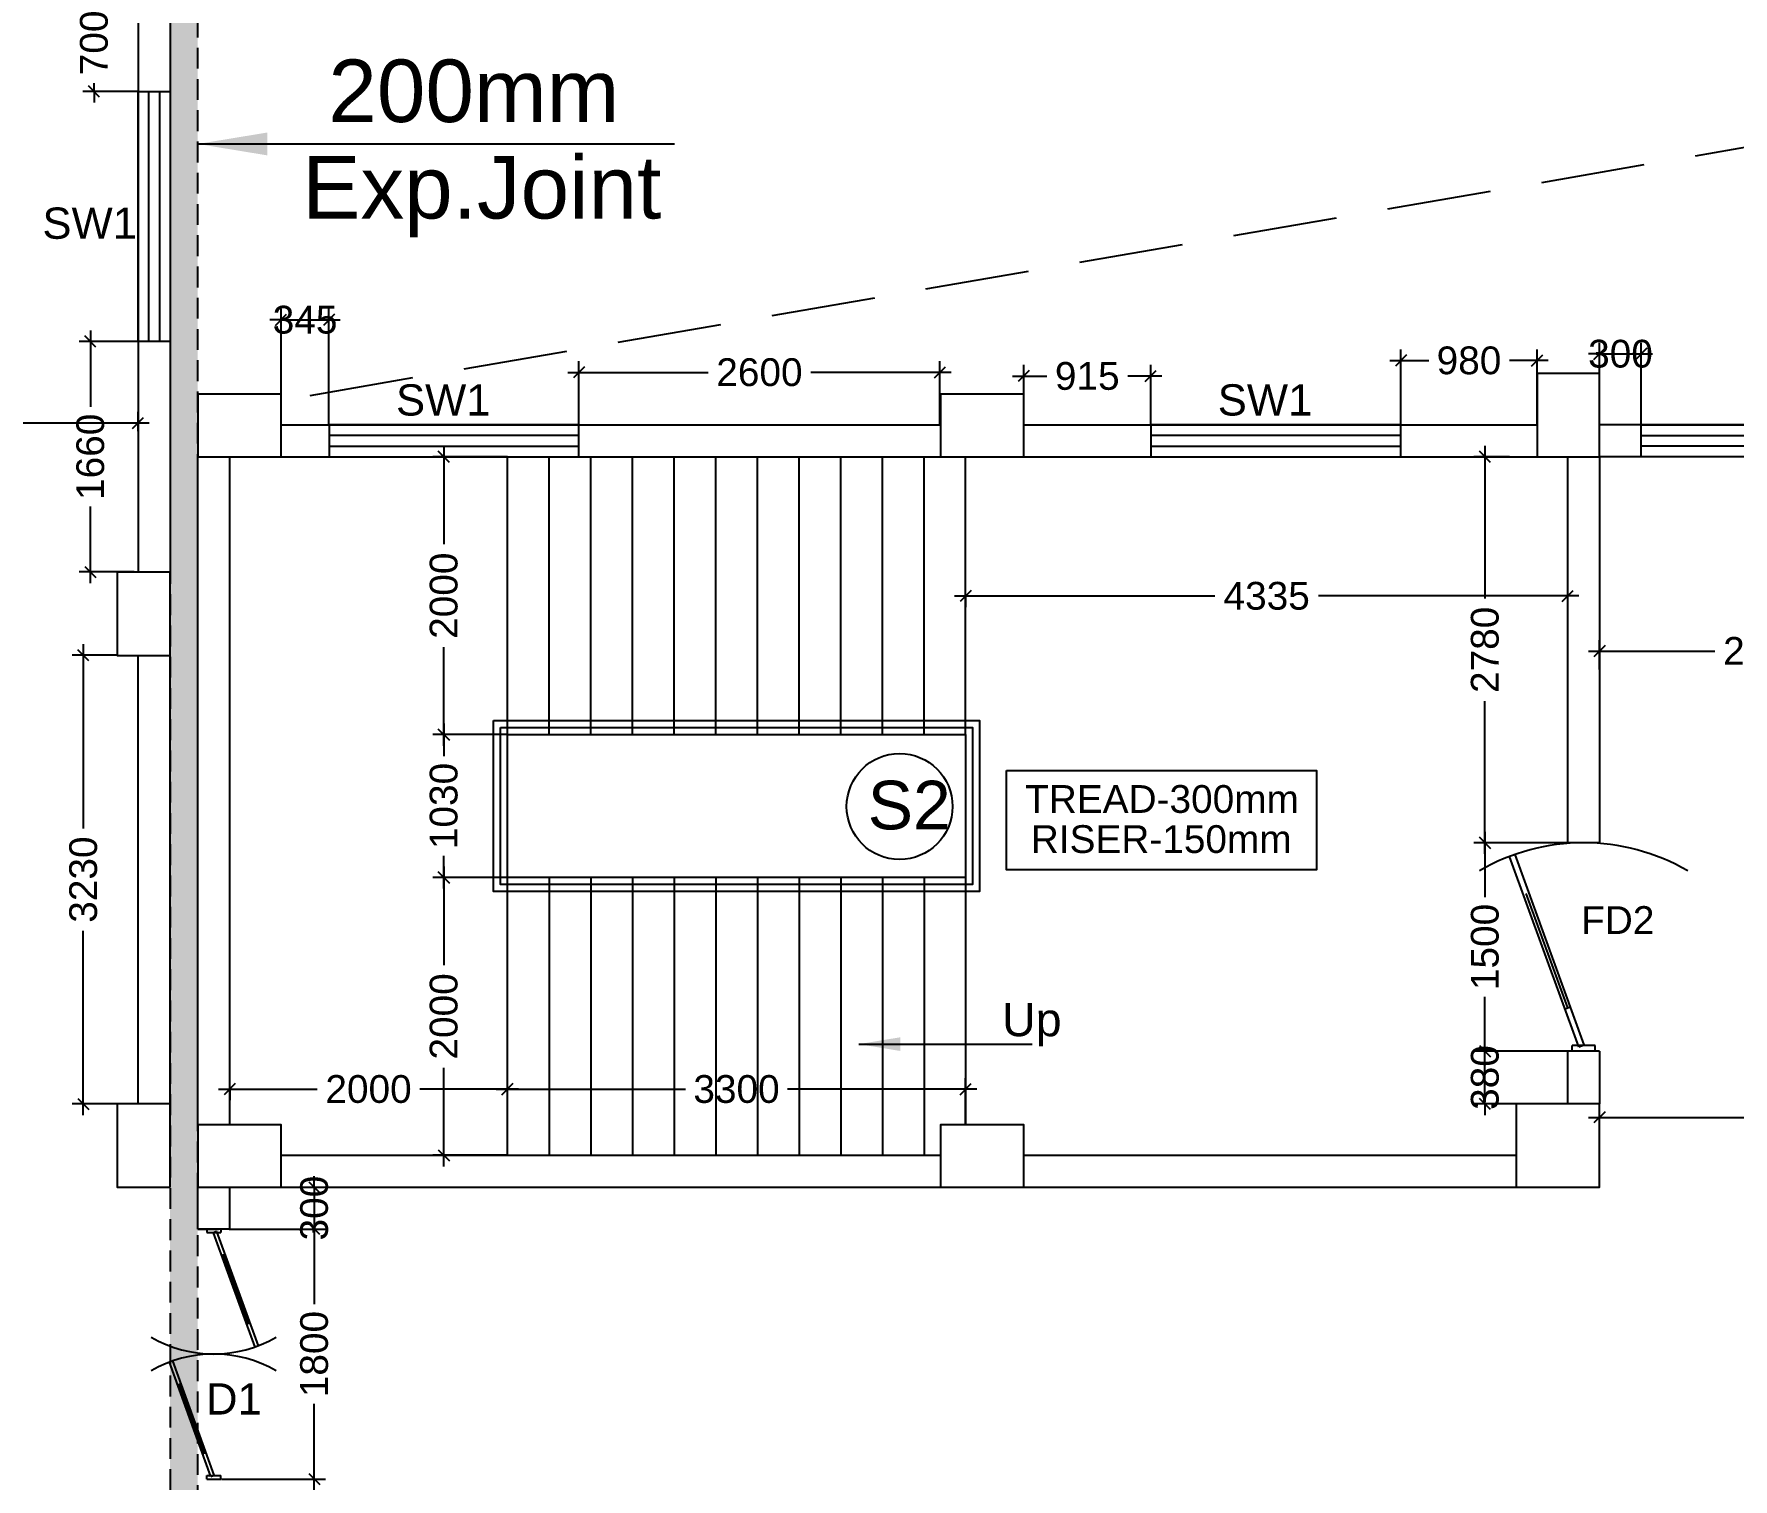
# Model space of a CAD drawing. Extents: x 6345096 to 6738923, y -6490958 to -6305885.
# Drawn here: x 6575810 to 6588046, y -6364631 to -6354227 of the extents above; entities that cross this region are included whole.
import ezdxf
from ezdxf.enums import TextEntityAlignment as Align

# ---------------------------------------------------------------- set-up
doc = ezdxf.new("R2010")
doc.units = 0
doc.header["$LTSCALE"] = 600
doc.header["$MEASUREMENT"] = 0
doc.header["$PDMODE"] = 35
for name, pattern in [('DASHED', [0.75, 0.5, -0.25]), ('HIDDEN', [0.375, 0.25, -0.125]), ('HIDDEN2', [0.1875, 0.125, -0.0625])]:
    doc.linetypes.add(name, pattern=pattern)
doc.layers.get('0').update_dxf_attribs({"linetype": 'CONTINUOUS'})
doc.layers.get('Defpoints').update_dxf_attribs({"linetype": 'CONTINUOUS'})
for name, color, linetype in [('8', 8, 'CONTINUOUS'), ('DOOR', 32, 'CONTINUOUS'), ('Duct', 8, 'CONTINUOUS'), ('Exp.Joint', 104, 'CONTINUOUS'), ('Fire Door', 10, 'CONTINUOUS'), ('HS', 251, 'CONTINUOUS'), ('joinery', 7, 'CONTINUOUS'), ('LA-column', 3, 'CONTINUOUS'), ('Railing', 21, 'CONTINUOUS'), ('Stairscase', 7, 'CONTINUOUS'), ('STEPS', 7, 'CONTINUOUS'), ('TEXT', 6, 'CONTINUOUS'), ('Walls', 7, 'CONTINUOUS'), ('WIN', 151, 'CONTINUOUS'), ('Working Dim', 5, 'CONTINUOUS')]:
    doc.layers.add(name, color=color, linetype=linetype)
doc.styles.add('ari', font='arial.ttf')
doc.styles.add('ARIAL', font='arial.ttf')
doc.styles.add('ROMANS', font='romans.shx')
doc.dimstyles.new('int. dim', dxfattribs={"dimtxt": 200, "dimasz": 80, "dimexe": 80, "dimexo": 0, "dimgap": 70, "dimtad": 0, "dimdec": 0, "dimzin": 12, "dimdsep": 46, "dimtxsty": 'ari', "dimblk": 'OBLIQUE', "dimcen": 2, "dimdle": 80, "dimclrd": 256, "dimclre": 256, "dimclrt": 6, "dimadec": 0, "dimazin": 0, "dimtfac": 1, "dimtdec": 0, "dimtix": 1, "dimtmove": 2, "dimatfit": 3, "dimfxl": 1, "dimtolj": 1, "dimtzin": 0, "dimlwd": -1, "dimlwe": -1, "dimarcsym": 0})
doc.dimstyles.new('LA-Footing-dim', dxfattribs={"dimtxt": 300, "dimasz": 5, "dimexe": 25, "dimexo": 25, "dimgap": 5, "dimtad": 1, "dimdec": 0, "dimzin": 0, "dimdsep": 46, "dimtxsty": 'ROMANS', "dimblk": 'DOT', "dimcen": 0.09, "dimdle": 50, "dimclrd": 5, "dimclre": 5, "dimclrt": 6, "dimadec": 0, "dimazin": 0, "dimtfac": 1, "dimtdec": 0, "dimtix": 1, "dimtofl": 0, "dimtmove": 0, "dimatfit": 3, "dimfxl": 1, "dimtolj": 1, "dimtzin": 0, "dimarcsym": 0})

# ---------------------------------------------------------------- blocks, each defined once
blk = doc.blocks.new('_Oblique')
at = {"color": 0, "linetype": 'ByBlock', "lineweight": -2}
blk.add_line((-0.5, -0.5), (0.5, 0.5), dxfattribs=at)
blk = doc.blocks.new('*D264')
at = {"layer": 'Defpoints', "color": 0, "transparency": 16777216}
for p in [(6576559, -6357028), (6572959, -6357087, -3), (6576559, -6357087, -4)]:
    blk.add_point(p, dxfattribs=at)
at = {"layer": 'Working Dim', "transparency": 16777216}
for p, q in [((6572879, -6357028), (6574391, -6357028)), ((6572959, -6357087), (6572959, -6356948)), ((6576639, -6357028), (6575128, -6357028)), ((6576559, -6357087), (6576559, -6356948))]:
    blk.add_line(p, q, dxfattribs=at)
at = {"layer": 'Working Dim', "transparency": 16777216, "xscale": 80, "yscale": 80, "zscale": 80, "rotation": 180}
blk.add_blockref('_Oblique', (6572959, -6357028), dxfattribs=at)
at = {"layer": 'Working Dim', "transparency": 16777216, "xscale": 80, "yscale": 80, "zscale": 80}
blk.add_blockref('_Oblique', (6576559, -6357028), dxfattribs=at)
at = {"layer": 'Working Dim', "color": 6, "transparency": 16777216, "insert": (6574759, -6357028), "char_height": 200, "attachment_point": 5, "style": 'ari'}
blk.add_mtext('\\A1;3600', dxfattribs=at)
blk = doc.blocks.new('A$C40225939')
at = {"layer": 'Fire Door'}
for p, q in [((-5, 46), (493, 1417)), ((-5, 46), (493, 1417)), ((-5, 46), (493, 1417)), ((34, 32), (533, 1402)), ((34, 32), (533, 1402)), ((34, 32), (533, 1402)), ((114, 313), (413, 1135)), ((114, 313), (413, 1135)), ((114, 313), (413, 1135)), ((134, 306), (94, 320)), ((134, 306), (94, 320)), ((134, 306), (94, 320)), ((-83, 42), (83, 42)), ((-83, 0), (-83, 42)), ((-83, 42), (83, 42)), ((-83, 0), (-83, 42)), ((-83, 42), (83, 42)), ((-83, 0), (-83, 42)), ((-83, 0), (83, 0)), ((-83, 0), (83, 0)), ((-83, 0), (83, 0)), ((34, 32), (-5, 46)), ((34, 32), (-5, 46)), ((34, 32), (-5, 46)), ((83, 0), (83, 42)), ((83, 0), (83, 42)), ((83, 0), (83, 42))]:
    blk.add_line(p, q, dxfattribs=at)
at = {"layer": 'Fire Door', "extrusion": (0, 0, -1)}
blk.add_ellipse((0, 0), major_axis=(0, -1500), ratio=1, start_param=2.618102, end_param=3.665299, dxfattribs=at)
blk.add_ellipse((0, 0), major_axis=(0, -1500), ratio=1, start_param=2.618102, end_param=3.665299, dxfattribs=at)
blk.add_ellipse((0, 0), major_axis=(0, -1500), ratio=1, start_param=2.618102, end_param=3.665299, dxfattribs=at)
blk = doc.blocks.new('*D274')
at = {"layer": 'Defpoints', "color": 0, "transparency": 16777216}
for p in [(6590085, -6362027), (6587084, -6362530, 4), (6590085, -6362530, 0)]:
    blk.add_point(p, dxfattribs=at)
at = {"layer": 'Working Dim', "transparency": 16777216}
for p, q in [((6587004, -6362027), (6588216, -6362027)), ((6587084, -6362530), (6587084, -6361947)), ((6590165, -6362027), (6588953, -6362027)), ((6590085, -6362530), (6590085, -6361947))]:
    blk.add_line(p, q, dxfattribs=at)
at = {"layer": 'Working Dim', "transparency": 16777216, "xscale": 80, "yscale": 80, "zscale": 80, "rotation": 180}
blk.add_blockref('_Oblique', (6587084, -6362027), dxfattribs=at)
at = {"layer": 'Working Dim', "transparency": 16777216, "xscale": 80, "yscale": 80, "zscale": 80}
blk.add_blockref('_Oblique', (6590085, -6362027), dxfattribs=at)
at = {"layer": 'Working Dim', "color": 6, "transparency": 16777216, "insert": (6588585, -6362027), "char_height": 200, "attachment_point": 5, "style": 'ari'}
blk.add_mtext('\\A1;3000', dxfattribs=at)
blk = doc.blocks.new('*D277')
at = {"layer": 'Defpoints', "color": 0, "transparency": 16777216}
for p in [(6589485, -6358670), (6587084, -6358803), (6589485, -6358803, 1)]:
    blk.add_point(p, dxfattribs=at)
at = {"layer": 'Working Dim', "transparency": 16777216}
for p, q in [((6587084, -6358803), (6587084, -6358590)), ((6589485, -6358803), (6589485, -6358590)), ((6587004, -6358670), (6587915, -6358670)), ((6589565, -6358670), (6588655, -6358670))]:
    blk.add_line(p, q, dxfattribs=at)
at = {"layer": 'Working Dim', "transparency": 16777216, "xscale": 80, "yscale": 80, "zscale": 80, "rotation": 180}
blk.add_blockref('_Oblique', (6587084, -6358670), dxfattribs=at)
at = {"layer": 'Working Dim', "transparency": 16777216, "xscale": 80, "yscale": 80, "zscale": 80}
blk.add_blockref('_Oblique', (6589485, -6358670), dxfattribs=at)
at = {"layer": 'Working Dim', "color": 6, "transparency": 16777216, "insert": (6588285, -6358670), "char_height": 200, "attachment_point": 5, "style": 'ari'}
blk.add_mtext('\\A1;2400', dxfattribs=at)
blk = doc.blocks.new('*D604')
at = {"layer": 'Defpoints', "color": 0, "transparency": 16777216}
for p in [(6577934, -6356285), (6577589, -6357041, 11), (6577934, -6357041, 11)]:
    blk.add_point(p, dxfattribs=at)
at = {"layer": 'Working Dim', "transparency": 16777216}
for p, q in [((6577589, -6356285), (6577509, -6356285)), ((6577589, -6357041), (6577589, -6356205)), ((6577589, -6356285), (6577934, -6356285)), ((6577934, -6357041), (6577934, -6356205)), ((6577934, -6356285), (6578014, -6356285))]:
    blk.add_line(p, q, dxfattribs=at)
at = {"layer": 'Working Dim', "transparency": 16777216, "xscale": 80, "yscale": 80, "zscale": 80}
blk.add_blockref('_Oblique', (6577589, -6356285), dxfattribs=at)
at = {"layer": 'Working Dim', "transparency": 16777216, "xscale": 80, "yscale": 80, "zscale": 80, "rotation": 180}
blk.add_blockref('_Oblique', (6577934, -6356285), dxfattribs=at)
at = {"layer": 'Working Dim', "color": 6, "transparency": 16777216, "insert": (6577762, -6356285), "char_height": 200, "attachment_point": 5, "style": 'ari'}
blk.add_mtext('\\A1;345', dxfattribs=at)
blk = doc.blocks.new('*D605')
at = {"layer": 'Defpoints', "color": 0, "transparency": 16777216}
for p in [(6583852, -6356690), (6582937, -6357046, 1), (6583852, -6357046, 3)]:
    blk.add_point(p, dxfattribs=at)
at = {"layer": 'Working Dim', "transparency": 16777216}
for p, q in [((6582937, -6357046), (6582937, -6356610)), ((6583852, -6357046), (6583852, -6356610)), ((6582857, -6356690), (6583103, -6356690)), ((6583932, -6356690), (6583686, -6356690))]:
    blk.add_line(p, q, dxfattribs=at)
at = {"layer": 'Working Dim', "transparency": 16777216, "xscale": 80, "yscale": 80, "zscale": 80, "rotation": 180}
blk.add_blockref('_Oblique', (6582937, -6356690), dxfattribs=at)
at = {"layer": 'Working Dim', "transparency": 16777216, "xscale": 80, "yscale": 80, "zscale": 80}
blk.add_blockref('_Oblique', (6583852, -6356690), dxfattribs=at)
at = {"layer": 'Working Dim', "color": 6, "transparency": 16777216, "insert": (6583395, -6356690), "char_height": 200, "attachment_point": 5, "style": 'ari'}
blk.add_mtext('\\A1;915', dxfattribs=at)
blk = doc.blocks.new('*D606')
at = {"layer": 'Defpoints', "color": 0, "transparency": 16777216}
for p in [(6587385, -6356530), (6587084, -6357041, 5), (6587385, -6357041, 5)]:
    blk.add_point(p, dxfattribs=at)
at = {"layer": 'Working Dim', "transparency": 16777216}
for p, q in [((6587084, -6356530), (6587004, -6356530)), ((6587084, -6357041), (6587084, -6356450)), ((6587084, -6356530), (6587385, -6356530)), ((6587385, -6357041), (6587385, -6356450)), ((6587385, -6356530), (6587465, -6356530))]:
    blk.add_line(p, q, dxfattribs=at)
at = {"layer": 'Working Dim', "transparency": 16777216, "xscale": 80, "yscale": 80, "zscale": 80}
blk.add_blockref('_Oblique', (6587084, -6356530), dxfattribs=at)
at = {"layer": 'Working Dim', "transparency": 16777216, "xscale": 80, "yscale": 80, "zscale": 80, "rotation": 180}
blk.add_blockref('_Oblique', (6587385, -6356530), dxfattribs=at)
at = {"layer": 'Working Dim', "color": 6, "transparency": 16777216, "insert": (6587235, -6356530), "char_height": 200, "attachment_point": 5, "style": 'ari'}
blk.add_mtext('\\A1;300', dxfattribs=at)
blk = doc.blocks.new('*D616')
at = {"layer": 'Defpoints', "color": 0, "transparency": 16777216}
for p in [(6586259, -6361550), (6586854, -6361550, 5), (6586854, -6361930, 5)]:
    blk.add_point(p, dxfattribs=at)
at = {"layer": 'Working Dim', "transparency": 16777216}
for p, q in [((6586854, -6361550), (6586179, -6361550)), ((6586259, -6361550), (6586259, -6361470)), ((6586259, -6361930), (6586259, -6361550)), ((6586854, -6361930), (6586179, -6361930)), ((6586259, -6361930), (6586259, -6362010))]:
    blk.add_line(p, q, dxfattribs=at)
at = {"layer": 'Working Dim', "transparency": 16777216, "xscale": 80, "yscale": 80, "zscale": 80}
for p, rotation in [((6586259, -6361550), 270), ((6586259, -6361930), 90)]:
    blk.add_blockref('_Oblique', p, dxfattribs=dict(at, rotation=rotation))
at = {"layer": 'Working Dim', "color": 6, "transparency": 16777216, "insert": (6586259, -6361740), "char_height": 200, "attachment_point": 5, "rotation": 90, "style": 'ari'}
blk.add_mtext('\\A1;380', dxfattribs=at)
blk = doc.blocks.new('*D617')
at = {"layer": 'Defpoints', "color": 0, "transparency": 16777216}
for p in [(6586259, -6360050), (6586854, -6360050, 5), (6586854, -6361550, 5)]:
    blk.add_point(p, dxfattribs=at)
at = {"layer": 'Working Dim', "transparency": 16777216}
for p, q in [((6586259, -6359970), (6586259, -6360442)), ((6586854, -6360050), (6586179, -6360050)), ((6586259, -6361630), (6586259, -6361159)), ((6586854, -6361550), (6586179, -6361550))]:
    blk.add_line(p, q, dxfattribs=at)
at = {"layer": 'Working Dim', "transparency": 16777216, "xscale": 80, "yscale": 80, "zscale": 80}
for p, rotation in [((6586259, -6360050), 90), ((6586259, -6361550), 270)]:
    blk.add_blockref('_Oblique', p, dxfattribs=dict(at, rotation=rotation))
at = {"layer": 'Working Dim', "color": 6, "transparency": 16777216, "insert": (6586259, -6360800), "char_height": 200, "attachment_point": 5, "rotation": 90, "style": 'ari'}
blk.add_mtext('\\A1;1500', dxfattribs=at)
blk = doc.blocks.new('*D618')
at = {"layer": 'Defpoints', "color": 0, "transparency": 16777216}
for p in [(6586259, -6357271), (6586436, -6357271, 3), (6586854, -6360050, 5)]:
    blk.add_point(p, dxfattribs=at)
at = {"layer": 'Working Dim', "transparency": 16777216}
for p, q in [((6586436, -6357271), (6586179, -6357271)), ((6586259, -6357191), (6586259, -6358291)), ((6586259, -6360130), (6586259, -6359031)), ((6586854, -6360050), (6586179, -6360050))]:
    blk.add_line(p, q, dxfattribs=at)
at = {"layer": 'Working Dim', "transparency": 16777216, "xscale": 80, "yscale": 80, "zscale": 80}
for p, rotation in [((6586259, -6357271), 90), ((6586259, -6360050), 270)]:
    blk.add_blockref('_Oblique', p, dxfattribs=dict(at, rotation=rotation))
at = {"layer": 'Working Dim', "color": 6, "transparency": 16777216, "insert": (6586259, -6358661), "char_height": 200, "attachment_point": 5, "rotation": 90, "style": 'ari'}
blk.add_mtext('\\A1;2780', dxfattribs=at)
blk = doc.blocks.new('*D638')
at = {"layer": 'Defpoints', "color": 0, "transparency": 16777216}
for p in [(6577219, -6362530, 5), (6577219, -6362831, 3), (6577828, -6362831)]:
    blk.add_point(p, dxfattribs=at)
at = {"layer": 'Working Dim', "transparency": 16777216}
for p, q in [((6577219, -6362530), (6577908, -6362530)), ((6577828, -6362530), (6577828, -6362450)), ((6577828, -6362530), (6577828, -6362831)), ((6577219, -6362831), (6577908, -6362831)), ((6577828, -6362831), (6577828, -6362911))]:
    blk.add_line(p, q, dxfattribs=at)
at = {"layer": 'Working Dim', "transparency": 16777216, "xscale": 80, "yscale": 80, "zscale": 80}
for p, rotation in [((6577828, -6362530), 270), ((6577828, -6362831), 90)]:
    blk.add_blockref('_Oblique', p, dxfattribs=dict(at, rotation=rotation))
at = {"layer": 'Working Dim', "color": 6, "transparency": 16777216, "insert": (6577828, -6362680), "char_height": 200, "attachment_point": 5, "rotation": 90, "style": 'ari'}
blk.add_mtext('\\A1;300', dxfattribs=at)
blk = doc.blocks.new('*D1083')
at = {"layer": 'Defpoints', "color": 0, "transparency": 16777216}
for p in [(6577219, -6362831, 3), (6577160, -6364631, 5), (6577828, -6364631)]:
    blk.add_point(p, dxfattribs=at)
at = {"layer": 'Working Dim', "transparency": 16777216}
for p, q in [((6577828, -6362751), (6577828, -6363372)), ((6577219, -6362831), (6577908, -6362831)), ((6577828, -6364711), (6577828, -6364089)), ((6577160, -6364631), (6577908, -6364631))]:
    blk.add_line(p, q, dxfattribs=at)
at = {"layer": 'Working Dim', "transparency": 16777216, "xscale": 80, "yscale": 80, "zscale": 80}
for p, rotation in [((6577828, -6362831), 90), ((6577828, -6364631), 270)]:
    blk.add_blockref('_Oblique', p, dxfattribs=dict(at, rotation=rotation))
at = {"layer": 'Working Dim', "color": 6, "transparency": 16777216, "insert": (6577828, -6363731), "char_height": 200, "attachment_point": 5, "rotation": 90, "style": 'ari'}
blk.add_mtext('\\A1;1800', dxfattribs=at)
blk = doc.blocks.new('*D1087')
at = {"layer": 'Defpoints', "color": 0, "transparency": 16777216}
for p in [(6576559, -6353941, 11182), (6576242, -6354641), (6576560, -6354641, 8)]:
    blk.add_point(p, dxfattribs=at)
at = {"layer": 'Working Dim', "transparency": 16777216}
for p, q in [((6576242, -6353941), (6576242, -6353861)), ((6576559, -6353941), (6576162, -6353941)), ((6576242, -6353941), (6576242, -6354001)), ((6576242, -6354641), (6576242, -6354580)), ((6576560, -6354641), (6576162, -6354641)), ((6576242, -6354641), (6576242, -6354721))]:
    blk.add_line(p, q, dxfattribs=at)
at = {"layer": 'Working Dim', "transparency": 16777216, "xscale": 80, "yscale": 80, "zscale": 80}
for p, rotation in [((6576242, -6353941), 270), ((6576242, -6354641), 90)]:
    blk.add_blockref('_Oblique', p, dxfattribs=dict(at, rotation=rotation))
at = {"layer": 'Working Dim', "color": 6, "transparency": 16777216, "insert": (6576242, -6354291), "char_height": 200, "attachment_point": 5, "rotation": 90, "style": 'ari'}
blk.add_mtext('\\A1;700', dxfattribs=at)
blk = doc.blocks.new('*D1259')
at = {"layer": 'Defpoints', "color": 0, "transparency": 16777216}
for p in [(6586635, -6356578), (6585654, -6357041, 3), (6586635, -6357041)]:
    blk.add_point(p, dxfattribs=at)
at = {"layer": 'Working Dim', "transparency": 16777216}
for p, q in [((6585654, -6357041), (6585654, -6356498)), ((6586635, -6357041), (6586635, -6356498)), ((6585574, -6356578), (6585854, -6356578)), ((6586715, -6356578), (6586435, -6356578))]:
    blk.add_line(p, q, dxfattribs=at)
at = {"layer": 'Working Dim', "transparency": 16777216, "xscale": 80, "yscale": 80, "zscale": 80, "rotation": 180}
blk.add_blockref('_Oblique', (6585654, -6356578), dxfattribs=at)
at = {"layer": 'Working Dim', "transparency": 16777216, "xscale": 80, "yscale": 80, "zscale": 80}
blk.add_blockref('_Oblique', (6586635, -6356578), dxfattribs=at)
at = {"layer": 'Working Dim', "color": 6, "transparency": 16777216, "insert": (6586144, -6356578), "char_height": 200, "attachment_point": 5, "style": 'ari'}
blk.add_mtext('\\A1;980', dxfattribs=at)
blk = doc.blocks.new('*D1260')
at = {"layer": 'Defpoints', "color": 0, "transparency": 16777216}
for p in [(6582334, -6356663), (6579734, -6357041, 11), (6582334, -6357046, 4)]:
    blk.add_point(p, dxfattribs=at)
at = {"layer": 'Working Dim', "transparency": 16777216}
for p, q in [((6579654, -6356663), (6580664, -6356663)), ((6579734, -6357041), (6579734, -6356583)), ((6582414, -6356663), (6581404, -6356663)), ((6582334, -6357046), (6582334, -6356583))]:
    blk.add_line(p, q, dxfattribs=at)
at = {"layer": 'Working Dim', "transparency": 16777216, "xscale": 80, "yscale": 80, "zscale": 80, "rotation": 180}
blk.add_blockref('_Oblique', (6579734, -6356663), dxfattribs=at)
at = {"layer": 'Working Dim', "transparency": 16777216, "xscale": 80, "yscale": 80, "zscale": 80}
blk.add_blockref('_Oblique', (6582334, -6356663), dxfattribs=at)
at = {"layer": 'Working Dim', "color": 6, "transparency": 16777216, "insert": (6581034, -6356663), "char_height": 200, "attachment_point": 5, "style": 'ari'}
blk.add_mtext('\\A1;2600', dxfattribs=at)
blk = doc.blocks.new('*D1261')
at = {"layer": 'Defpoints', "color": 0, "transparency": 16777216}
for p in [(6576165, -6358700), (6576410, -6358700, 0), (6576410, -6361930)]:
    blk.add_point(p, dxfattribs=at)
at = {"layer": 'Working Dim', "transparency": 16777216}
for p, q in [((6576165, -6358620), (6576165, -6359947)), ((6576410, -6358700), (6576085, -6358700)), ((6576165, -6362010), (6576165, -6360684)), ((6576410, -6361930), (6576085, -6361930))]:
    blk.add_line(p, q, dxfattribs=at)
at = {"layer": 'Working Dim', "transparency": 16777216, "xscale": 80, "yscale": 80, "zscale": 80}
for p, rotation in [((6576165, -6358700), 90), ((6576165, -6361930), 270)]:
    blk.add_blockref('_Oblique', p, dxfattribs=dict(at, rotation=rotation))
at = {"layer": 'Working Dim', "color": 6, "transparency": 16777216, "insert": (6576165, -6360315), "char_height": 200, "attachment_point": 5, "rotation": 90, "style": 'ari'}
blk.add_mtext('\\A1;3230', dxfattribs=at)
blk = doc.blocks.new('*D1262')
at = {"layer": 'Defpoints', "color": 0, "transparency": 16777216}
for p in [(6576560, -6356441), (6576216, -6358100), (6576532, -6358100, 0)]:
    blk.add_point(p, dxfattribs=at)
at = {"layer": 'Working Dim', "transparency": 16777216}
for p, q in [((6576216, -6356361), (6576216, -6356912)), ((6576560, -6356441), (6576136, -6356441)), ((6576216, -6358180), (6576216, -6357629)), ((6576532, -6358100), (6576136, -6358100))]:
    blk.add_line(p, q, dxfattribs=at)
at = {"layer": 'Working Dim', "transparency": 16777216, "xscale": 80, "yscale": 80, "zscale": 80}
for p, rotation in [((6576216, -6356441), 90), ((6576216, -6358100), 270)]:
    blk.add_blockref('_Oblique', p, dxfattribs=dict(at, rotation=rotation))
at = {"layer": 'Working Dim', "color": 6, "transparency": 16777216, "insert": (6576216, -6357271), "char_height": 200, "attachment_point": 5, "rotation": 90, "style": 'ari'}
blk.add_mtext('\\A1;1660', dxfattribs=at)
blk = doc.blocks.new('_Dot')
at = {"layer": 'WIN', "color": 0, "linetype": 'ByBlock', "lineweight": -2}
blk.add_line((-0.5, 0), (-1, 0), dxfattribs=at)
at = {"layer": 'WIN', "color": 0, "linetype": 'ByBlock', "const_width": 0.5}
blk.add_lwpolyline([(-0.25, 0, 1), (0.25, 0, 1)], format="xyb", close=True, dxfattribs=at)
blk = doc.blocks.new('Z$W@#5624')
at = {"layer": 'DOOR'}
for p, q in [((19, 470), (840, 769)), ((28, 446), (849, 745)), ((188, 518), (680, 697)), ((676, 709), (685, 685)), ((0, 400), (0, 499)), ((0, 499), (25, 499)), ((25, 400), (25, 499)), ((183, 529), (192, 506)), ((1798, 499), (1773, 499)), ((1773, 400), (1773, 499)), ((1798, 400), (1798, 499)), ((0, 400), (25, 400)), ((19, 470), (28, 446)), ((1770, 453), (949, 154)), ((1779, 429), (957, 130)), ((1610, 381), (1117, 202)), ((1614, 369), (1606, 393)), ((1779, 429), (1770, 453)), ((1798, 400), (1773, 400)), ((1113, 214), (1122, 190))]:
    blk.add_line(p, q, dxfattribs=at)
at = {"layer": 'DOOR', "color": 145}
for centre, start_param, end_param in [((0, 449), 2.617994, 3.665191), ((1798, 449), -0.523599, 0.523599)]:
    blk.add_ellipse(centre, major_axis=(-899, 0), ratio=1, start_param=start_param, end_param=end_param, dxfattribs=at)
blk = doc.blocks.new('*D1726')
at = {"layer": 'Defpoints', "color": 0, "transparency": 16777216}
for p in [(6579219, -6357271, -3), (6578761, -6359271), (6579219, -6359271, -3)]:
    blk.add_point(p, dxfattribs=at)
at = {"layer": 'Working Dim', "transparency": 16777216}
for p, q in [((6579219, -6357271), (6578681, -6357271)), ((6578761, -6357191), (6578761, -6357901)), ((6578761, -6359351), (6578761, -6358641)), ((6579219, -6359271), (6578681, -6359271))]:
    blk.add_line(p, q, dxfattribs=at)
at = {"layer": 'Working Dim', "transparency": 16777216, "xscale": 80, "yscale": 80, "zscale": 80}
for p, rotation in [((6578761, -6357271), 90), ((6578761, -6359271), 270)]:
    blk.add_blockref('_Oblique', p, dxfattribs=dict(at, rotation=rotation))
at = {"layer": 'Working Dim', "color": 6, "transparency": 16777216, "insert": (6578761, -6358271), "char_height": 200, "attachment_point": 5, "rotation": 90, "style": 'ari'}
blk.add_mtext('\\A1;2000', dxfattribs=at)
blk = doc.blocks.new('*D1727')
at = {"layer": 'Defpoints', "color": 0, "transparency": 16777216}
for p in [(6579219, -6360300, -6), (6578761, -6362300), (6579219, -6362300, -6)]:
    blk.add_point(p, dxfattribs=at)
at = {"layer": 'Working Dim', "transparency": 16777216}
for p, q in [((6578761, -6360220), (6578761, -6360930)), ((6579219, -6360300), (6578681, -6360300)), ((6578761, -6362380), (6578761, -6361670)), ((6579219, -6362300), (6578681, -6362300))]:
    blk.add_line(p, q, dxfattribs=at)
at = {"layer": 'Working Dim', "transparency": 16777216, "xscale": 80, "yscale": 80, "zscale": 80}
for p, rotation in [((6578761, -6360300), 90), ((6578761, -6362300), 270)]:
    blk.add_blockref('_Oblique', p, dxfattribs=dict(at, rotation=rotation))
at = {"layer": 'Working Dim', "color": 6, "transparency": 16777216, "insert": (6578761, -6361300), "char_height": 200, "attachment_point": 5, "rotation": 90, "style": 'ari'}
blk.add_mtext('\\A1;2000', dxfattribs=at)
blk = doc.blocks.new('*D1728')
at = {"layer": 'Defpoints', "color": 0, "transparency": 16777216}
for p in [(6578761, -6359271), (6579219, -6359271, -3), (6579219, -6360300)]:
    blk.add_point(p, dxfattribs=at)
at = {"layer": 'Working Dim', "transparency": 16777216}
for p, q in [((6578761, -6359191), (6578761, -6359426)), ((6579219, -6359271), (6578681, -6359271)), ((6578761, -6360380), (6578761, -6360144)), ((6579219, -6360300), (6578681, -6360300))]:
    blk.add_line(p, q, dxfattribs=at)
at = {"layer": 'Working Dim', "transparency": 16777216, "xscale": 80, "yscale": 80, "zscale": 80}
for p, rotation in [((6578761, -6359271), 90), ((6578761, -6360300), 270)]:
    blk.add_blockref('_Oblique', p, dxfattribs=dict(at, rotation=rotation))
at = {"layer": 'Working Dim', "color": 6, "transparency": 16777216, "insert": (6578761, -6359785), "char_height": 200, "attachment_point": 5, "rotation": 90, "style": 'ari'}
blk.add_mtext('\\A1;1030', dxfattribs=at)
blk = doc.blocks.new('*D1729')
at = {"layer": 'Defpoints', "color": 0, "transparency": 16777216}
for p in [(6582519, -6358271, -3), (6586854, -6358271), (6586854, -6358273)]:
    blk.add_point(p, dxfattribs=at)
at = {"layer": 'Working Dim', "transparency": 16777216}
for p, q in [((6582439, -6358273), (6584313, -6358273)), ((6582519, -6358271), (6582519, -6358353)), ((6586934, -6358273), (6585060, -6358273)), ((6586854, -6358271), (6586854, -6358353))]:
    blk.add_line(p, q, dxfattribs=at)
at = {"layer": 'Working Dim', "transparency": 16777216, "xscale": 80, "yscale": 80, "zscale": 80, "rotation": 180}
blk.add_blockref('_Oblique', (6582519, -6358273), dxfattribs=at)
at = {"layer": 'Working Dim', "transparency": 16777216, "xscale": 80, "yscale": 80, "zscale": 80}
blk.add_blockref('_Oblique', (6586854, -6358273), dxfattribs=at)
at = {"layer": 'Working Dim', "color": 6, "transparency": 16777216, "insert": (6584687, -6358273), "char_height": 200, "attachment_point": 5, "style": 'ari'}
blk.add_mtext('\\A1;4335', dxfattribs=at)
blk = doc.blocks.new('*D1754')
at = {"layer": 'Defpoints', "color": 0, "transparency": 16777216}
for p in [(6579219, -6361824, -1), (6579219, -6361824), (6582519, -6362080, -1)]:
    blk.add_point(p, dxfattribs=at)
at = {"layer": 'Working Dim', "transparency": 16777216}
for p, q in [((6579219, -6361824), (6579219, -6361744)), ((6582519, -6362080), (6582519, -6361744)), ((6579139, -6361824), (6580501, -6361824)), ((6582599, -6361824), (6581237, -6361824))]:
    blk.add_line(p, q, dxfattribs=at)
at = {"layer": 'Working Dim', "transparency": 16777216, "xscale": 80, "yscale": 80, "zscale": 80, "rotation": 180}
blk.add_blockref('_Oblique', (6579219, -6361824), dxfattribs=at)
at = {"layer": 'Working Dim', "transparency": 16777216, "xscale": 80, "yscale": 80, "zscale": 80}
blk.add_blockref('_Oblique', (6582519, -6361824), dxfattribs=at)
at = {"layer": 'Working Dim', "color": 6, "transparency": 16777216, "insert": (6580869, -6361824), "char_height": 200, "attachment_point": 5, "style": 'ari'}
blk.add_mtext('\\A1;3300', dxfattribs=at)
blk = doc.blocks.new('*D1755')
at = {"layer": 'Defpoints', "color": 0, "transparency": 16777216}
for p in [(6577219, -6361824, 3), (6577219, -6361824), (6579219, -6361824, -1)]:
    blk.add_point(p, dxfattribs=at)
at = {"layer": 'Working Dim', "transparency": 16777216}
for p, q in [((6579219, -6361824), (6579219, -6361744)), ((6577139, -6361824), (6577849, -6361824)), ((6577219, -6361824), (6577219, -6361904)), ((6579299, -6361824), (6578589, -6361824))]:
    blk.add_line(p, q, dxfattribs=at)
at = {"layer": 'Working Dim', "transparency": 16777216, "xscale": 80, "yscale": 80, "zscale": 80, "rotation": 180}
blk.add_blockref('_Oblique', (6577219, -6361824), dxfattribs=at)
at = {"layer": 'Working Dim', "transparency": 16777216, "xscale": 80, "yscale": 80, "zscale": 80}
blk.add_blockref('_Oblique', (6579219, -6361824), dxfattribs=at)
at = {"layer": 'Working Dim', "color": 6, "transparency": 16777216, "insert": (6578219, -6361824), "char_height": 200, "attachment_point": 5, "style": 'ari'}
blk.add_mtext('\\A1;2000', dxfattribs=at)
blk = doc.blocks.new('A$C2CD672AE')
at = {"layer": 'STEPS', "color": 8, "linetype": 'HIDDEN'}
blk.add_lwpolyline([(52494.1, 96894.9), (54725.7, 96894.9), (54725.7, 96179.3), (52494.1, 96179.3)], close=True, dxfattribs=at)
at = {"layer": 'Walls', "color": 8, "linetype": 'HIDDEN'}
for p, q in [((46240.1, 104513.4), (46240.1, 98323.5)), ((46470.1, 104513.4), (46470.1, 98323.5)), ((47270, 99383), (52017.7, 99383)), ((52617.7, 99383), (56315.2, 99383)), ((59165.6, 99383), (56765.1, 99383)), ((46670.1, 94343.5), (46670.1, 99153.2)), ((46900.1, 94343.5), (46900.1, 99153.2)), ((47270.2, 99153.2), (52017.7, 99153.2)), ((52617.7, 99153.2), (56315.2, 99153.2)), ((56535.1, 99153.2), (56535.1, 96373.4)), ((56765.1, 99153.2), (56765.1, 96373.4)), ((59165.6, 99153.2), (56765.1, 99153.2)), ((46240.1, 94493.4), (46240.1, 97723.5)), ((46470.1, 94493.4), (46470.1, 97723.5)), ((56765.1, 96373.4), (56535.1, 96373.4)), ((56765.1, 94873.4), (56535.1, 94873.4)), ((56535.1, 94873.4), (56535.1, 94493.5)), ((56765.1, 94873.4), (56765.1, 94493.5)), ((47270, 94123.8), (52017.7, 94123.8)), ((52617.7, 94123.8), (56165.1, 94123.8)), ((46670.1, 93593.3), (46670.1, 93893.4)), ((46900.1, 93593.3), (46900.1, 93893.4)), ((47270, 93893.4), (52017.7, 93893.4)), ((52617.7, 93893.4), (56165.1, 93893.4)), ((46670.1, 93593.3), (46900.1, 93593.3))]:
    blk.add_line(p, q, dxfattribs=at)

msp = doc.modelspace()

# ---------------------------------------------------------------- hatches: boundary and pattern name
at = {"layer": 'Exp.Joint', "linetype": 'HIDDEN'}
msp.add_hatch(color=256, dxfattribs=at).paths.add_polyline_path([(6576989.529, -6334860.673), (6576789.529, -6334860.673), (6576789.529, -6455500.935), (6576989.529, -6455500.935)])

# ---------------------------------------------------------------- linework, layer by layer
msp.add_circle((6582043.525, -6359788.791), 381.426)
at = {"layer": 'Duct', "color": 8, "linetype": 'HIDDEN2', "ltscale": 10}
for p, q in [((6606249.529, -6351910.251, 5.322), (6577589.532, -6356867.128, -1.277)), ((6576989.532, -6356970.901, -1.415), (6576989.439, -6356970.917, -1.415))]:
    msp.add_line(p, q, dxfattribs=at)
at = {"layer": 'Exp.Joint', "linetype": 'HIDDEN', "elevation": 4.947}
msp.add_lwpolyline([(6576989.529, -6334860.673), (6576789.529, -6334860.673), (6576789.529, -6455500.935), (6576989.529, -6455500.935)], close=True, dxfattribs=at)
at = {"layer": 'LA-column', "color": 2}
for points, elevation in [([(6586634.533, -6357270.899), (6587084.533, -6357270.899), (6587084.533, -6356670.899), (6586634.533, -6356670.899)], 2.741), ([(6576989.532, -6357270.899), (6577589.532, -6357270.899), (6577589.532, -6356820.899), (6576989.532, -6356820.899)], 2.741), ([(6582337.033, -6357270.899), (6582937.033, -6357270.899), (6582937.033, -6356820.899), (6582337.033, -6356820.899)], 4.482), ([(6576789.529, -6358700.366), (6576789.529, -6358100.366), (6576409.529, -6358100.366), (6576409.529, -6358700.366)], 0.191), ([(6586484.53, -6362530.454), (6587084.53, -6362530.454), (6587084.53, -6361930.454), (6586484.53, -6361930.454)], 9.028), ([(6576989.529, -6362530.454), (6577589.529, -6362530.454), (6577589.529, -6362080.454), (6576989.529, -6362080.454)], 9.028), ([(6582337.033, -6362530.454), (6582937.033, -6362530.454), (6582937.033, -6362080.454), (6582337.033, -6362080.454)], -3.39)]:
    msp.add_lwpolyline(points, close=True, dxfattribs=dict(at, elevation=elevation))
msp.add_lwpolyline([(6576789.529, -6362530.454), (6576789.529, -6361930.454), (6576409.529, -6361930.454), (6576409.529, -6362530.454)], close=True, dxfattribs=at)
at = {"layer": 'Railing', "elevation": 2.488}
for points in [[(6579119.266, -6359170.56), (6582619.268, -6359170.56), (6582619.268, -6360400.171), (6579119.266, -6360400.171)], [(6579169.267, -6359220.56), (6582569.268, -6359220.56), (6582569.268, -6360350.17), (6579169.267, -6360350.17)]]:
    msp.add_lwpolyline(points, close=True, dxfattribs=at)
at = {"layer": 'Stairscase', "color": 8, "linetype": 'DASHED', "ltscale": 10}
for p, q in [((6579219.267, -6359270.561, 2.488), (6579219.267, -6357270.561, 2.488)), ((6579519.267, -6359270.561, 2.488), (6579519.267, -6357270.561, 2.488)), ((6579819.267, -6359270.561, 2.488), (6579819.267, -6357270.561, 2.488)), ((6580119.267, -6359270.561, 2.488), (6580119.267, -6357270.561, 2.488)), ((6580419.267, -6359270.561, 2.488), (6580419.267, -6357270.561, 2.488)), ((6580719.267, -6359270.561, 2.488), (6580719.267, -6357270.561, 2.488)), ((6581019.267, -6359270.561, 2.488), (6581019.267, -6357270.561, 2.488)), ((6581319.267, -6359270.561, 2.488), (6581319.267, -6357270.561, 2.488)), ((6581619.267, -6359270.561, 2.488), (6581619.267, -6357270.561, 2.488)), ((6581919.267, -6359270.561, 2.488), (6581919.267, -6357270.561, 2.488)), ((6582219.267, -6359270.561, 2.488), (6582219.267, -6357270.561, 2.488)), ((6582519.267, -6359270.561, 2.488), (6582519.267, -6357270.561, 2.488))]:
    msp.add_line(p, q, dxfattribs=at)
at = {"layer": 'Stairscase', "color": 7}
for p, q in [((6579219.267, -6362300.17, -0.679), (6579219.267, -6360300.17, -0.679)), ((6579519.267, -6360300.17, -0.679), (6579519.267, -6362300.17, -0.679)), ((6579819.267, -6360300.17, -0.679), (6579819.267, -6362300.17, -0.679)), ((6580119.267, -6360300.17, -0.679), (6580119.267, -6362300.17, -0.679)), ((6580419.267, -6360300.17, -0.679), (6580419.267, -6362300.17, -0.679)), ((6580719.267, -6360300.17, -0.679), (6580719.267, -6362300.17, -0.679)), ((6581019.267, -6360300.17, -0.679), (6581019.267, -6362300.17, -0.679)), ((6581319.267, -6360300.17, -0.679), (6581319.267, -6362300.17, -0.679)), ((6581619.267, -6360300.17, -0.679), (6581619.267, -6362300.17, -0.679)), ((6581919.267, -6360300.17, -0.679), (6581919.267, -6362300.17, -0.679)), ((6582219.267, -6360300.17, -0.679), (6582219.267, -6362300.17, -0.679)), ((6582519.267, -6360300.17, -0.679), (6582519.267, -6362080.436, -0.679))]:
    msp.add_line(p, q, dxfattribs=at)
at = {"layer": 'Stairscase', "color": 7, "elevation": 2.488}
msp.add_lwpolyline([(6579219.267, -6359270.561), (6582519.267, -6359270.561), (6582519.267, -6360300.17), (6579219.267, -6360300.17)], close=True, dxfattribs=at)
at = {"layer": 'STEPS'}
msp.add_lwpolyline([(6582813.454, -6359528.977), (6585045.102, -6359528.977), (6585045.102, -6360244.558), (6582813.454, -6360244.558)], close=True, dxfattribs=at)
at = {"layer": 'Walls', "linetype": 'Continuous'}
for p, q in [((6576559.509, -6351910.538), (6576559.529, -6358100.366)), ((6576789.509, -6351910.538), (6576789.529, -6358100.366)), ((6577589.415, -6357040.904), (6582337.033, -6357040.907)), ((6582937.033, -6357040.908), (6586634.533, -6357040.911)), ((6589484.939, -6357040.904), (6587084.443, -6357040.904)), ((6576989.438, -6362080.435), (6576989.454, -6357270.732)), ((6577219.438, -6362080.436), (6577219.454, -6357270.733)), ((6577589.533, -6357270.733), (6582337.033, -6357270.736)), ((6582937.033, -6357270.737), (6586634.533, -6357270.739)), ((6586854.44, -6357270.732), (6586854.44, -6360050.458)), ((6587084.44, -6357270.732), (6587084.44, -6360050.458)), ((6589484.939, -6357270.732), (6587084.443, -6357270.732)), ((6576559.519, -6361930.454), (6576559.529, -6358700.366)), ((6576789.519, -6361930.454), (6576789.529, -6358700.366)), ((6587084.44, -6360050.458), (6586854.44, -6360050.458)), ((6587084.44, -6361550.458), (6586854.44, -6361550.458)), ((6586854.44, -6361550.458), (6586854.44, -6361930.436)), ((6587084.44, -6361550.458), (6587084.44, -6361930.436)), ((6577589.412, -6362300.098), (6582337.033, -6362300.098)), ((6582937.033, -6362300.098), (6586484.53, -6362300.098)), ((6576989.438, -6362830.564), (6576989.438, -6362530.458)), ((6577219.438, -6362830.564), (6577219.438, -6362530.458)), ((6577589.412, -6362530.458), (6582337.033, -6362530.458)), ((6582937.033, -6362530.458), (6586484.53, -6362530.458)), ((6576989.438, -6362830.564), (6577219.438, -6362830.564))]:
    msp.add_line(p, q, dxfattribs=at)
at = {"layer": 'WIN', "linetype": 'Continuous'}
for points, elevation in [([(6576789.525, -6356440.842), (6576559.525, -6356440.842), (6576559.525, -6354640.842), (6576789.525, -6354640.842)], 7.872), ([(6576712.525, -6356440.842), (6576636.525, -6356440.842), (6576636.525, -6354640.842), (6576712.525, -6354640.842)], 7.872), ([(6577934.415, -6357040.899), (6577934.415, -6357270.899), (6579734.415, -6357270.899), (6579734.415, -6357040.899)], 10.739), ([(6583852.447, -6357040.738), (6583852.447, -6357270.738), (6585652.447, -6357270.738), (6585652.447, -6357040.738)], 2.741), ([(6589184.691, -6357040.732), (6589184.691, -6357270.732), (6587384.691, -6357270.732), (6587384.691, -6357040.732)], 5.131), ([(6577934.415, -6357117.899), (6577934.415, -6357193.899), (6579734.415, -6357193.899), (6579734.415, -6357117.899)], 10.739), ([(6583852.447, -6357117.738), (6583852.447, -6357193.738), (6585652.447, -6357193.738), (6585652.447, -6357117.738)], 2.741), ([(6589184.691, -6357117.732), (6589184.691, -6357193.732), (6587384.691, -6357193.732), (6587384.691, -6357117.732)], 5.131)]:
    msp.add_lwpolyline(points, close=True, dxfattribs=dict(at, elevation=elevation))

# ---------------------------------------------------------------- block references
at = {"layer": 'DOOR', "linetype": 'Continuous', "xscale": 1.001247152686119, "yscale": 1.001247152686119, "zscale": 1.001247152686119, "rotation": 270}
msp.add_blockref('Z$W@#5624', (6576654.438, -6362830.564), dxfattribs=at)
at = {"layer": 'Fire Door', "xscale": -1}
msp.add_blockref('A$C40225939', (6586969.44, -6361550.458, 6.63), dxfattribs=at)
at = {"layer": 'HS'}
msp.add_blockref('A$C2CD672AE', (6530319.294, -6456423.902, 8.17), dxfattribs=at)

# ---------------------------------------------------------------- texts
at = {"layer": '8', "color": 6, "style": 'ari'}
msp.add_text('D1', height=225, dxfattribs=at).set_placement((6577249.307, -6364166.437), align=Align.CENTER)
at = {"layer": 'Exp.Joint', "color": 7, "style": 'ARIAL'}
for s, p in [('200mm', (6578977.377, -6354860.893, 18.971)), ('Exp.Joint', (6579034.663, -6355555.572, 18.971))]:
    msp.add_text(s, height=450, dxfattribs=at).set_placement(p, align=Align.CENTER)
at = {"layer": 'Fire Door', "style": 'ARIAL'}
msp.add_text('FD2', height=200, dxfattribs=at).set_placement((6587215.448, -6360706.27, 7.264), align=Align.CENTER)
at = {"layer": 'joinery', "style": 'ari'}
for p in [(6576211.012, -6355701.315, 7.872), (6578757.286, -6356974.006, 10.739), (6584675.318, -6356973.845, 2.741)]:
    msp.add_text('SW1', height=225, dxfattribs=at).set_placement(p, align=Align.CENTER)
at = {"layer": 'Stairscase', "color": 7, "linetype": 'Continuous', "style": 'ARIAL'}
msp.add_text('Up', height=240, dxfattribs=at).set_placement((6582995.903, -6361442.59, -0.679), align=Align.CENTER)
at = {"layer": 'STEPS', "color": 6, "style": 'ARIAL'}
msp.add_text('S2', height=350, dxfattribs=at).set_placement((6582112.914, -6359953.174), align=Align.CENTER)
at = {"layer": 'TEXT', "color": 7, "style": 'ARIAL'}
for s, p in [('TREAD-300mm', (6583933.041, -6359834.592)), ('RISER-150mm', (6583927.508, -6360123.262))]:
    msp.add_text(s, height=200, dxfattribs=at).set_placement(p, align=Align.CENTER)

# ---------------------------------------------------------------- dimensions: what is measured, and where the dimension line sits
at = {"layer": 'Working Dim', "color": 6}
for base, p1, p2, picture, middle in [((6576241.788, -6354640.842), (6576559.438, -6353940.538, 11181.982), (6576559.525, -6354640.842, 7.872), '*D1087', (6576241.788, -6354290.69)), ((6576216.452, -6358100.366), (6576559.524, -6356440.842), (6576532.054, -6358100.366, 0.191), '*D1262', (6576216.452, -6357270.604)), ((6578761.461, -6359270.561, 5.131), (6579219.267, -6357270.561, 2.488), (6579219.267, -6359270.561, 2.488), '*D1726', (6578761.461, -6358270.561, 5.131)), ((6586259.12, -6357270.739), (6586854.44, -6360050.458, 5.131), (6586435.627, -6357270.739, 2.741), '*D618', (6586259.12, -6358660.598)), ((6576164.724, -6358700.366), (6576409.529, -6361930.454), (6576409.529, -6358700.366, 0.191), '*D1261', (6576164.724, -6360315.41)), ((6578761.461, -6359270.561, 5.131), (6579219.267, -6360300.17, 5.131), (6579219.267, -6359270.561, 2.488), '*D1728', (6578761.461, -6359785.365, 5.131)), ((6586259.12, -6360050.458), (6586854.44, -6361550.458, 5.131), (6586854.44, -6360050.458, 5.131), '*D617', (6586259.12, -6360800.458)), ((6578761.461, -6362300.17, 5.131), (6579219.267, -6360300.17, -0.679), (6579219.267, -6362300.17, -0.679), '*D1727', (6578761.461, -6361300.17, 5.131)), ((6586259.12, -6361550.458), (6586854.44, -6361930.436, 5.109), (6586854.44, -6361550.458, 5.131), '*D616', (6586259.12, -6361740.447)), ((6577827.618, -6362830.564), (6577219.438, -6362530.436, 5.322), (6577219.438, -6362830.564, 2.741), '*D638', (6577827.618, -6362680.5)), ((6577827.618, -6364630.564), (6577219.438, -6362830.564, 2.741), (6577160.085, -6364630.564, 5.322), '*D1083', (6577827.618, -6363730.564))]:
    dim = msp.add_linear_dim(base=base, p1=p1, p2=p2, angle=90, dimstyle='int. dim', override={"dimtxt": 200, "dimarcsym": 1}, dxfattribs=at)
    dim.commit()
    dim.dimension.update_dxf_attribs({"geometry": picture, "text_midpoint": middle})
for base, p1, p2, picture, middle in [((6577934.415, -6356285.49), (6577589.415, -6357040.904, 10.739), (6577934.415, -6357040.899, 10.739), '*D604', (6577761.915, -6356285.49)), ((6587384.691, -6356529.923), (6587084.443, -6357040.904, 5.131), (6587384.691, -6357040.732, 5.131), '*D606', (6587234.567, -6356529.923)), ((6582334.033, -6356662.985), (6579734.415, -6357040.899, 10.739), (6582334.033, -6357045.899, 4.482), '*D1260', (6581034.224, -6356662.985)), ((6586634.533, -6356577.734), (6585654.447, -6357040.738, 2.741), (6586634.533, -6357040.911), '*D1259', (6586144.49, -6356577.734)), ((6583852.447, -6356689.619), (6582937.033, -6357045.882, 0.563), (6583852.447, -6357045.882, 2.741), '*D605', (6583394.74, -6356689.619)), ((6576559.439, -6357027.948, 5.131), (6572959.438, -6357087.113, 1.84), (6576559.439, -6357087.113, 1.031), '*D264', (6574759.439, -6357027.948, 5.131)), ((6586854.44, -6358273.066, 5.131), (6582519.267, -6358270.561, 2.488), (6586854.44, -6358270.561, 5.131), '*D1729', (6584686.853, -6358273.066, 5.131)), ((6577219.439, -6361824.25), (6579219.267, -6361824.25, -0.679), (6577219.439, -6361824.244, 2.758), '*D1755', (6578219.353, -6361824.25)), ((6579219.267, -6361824.25), (6582519.267, -6362080.436, -0.679), (6579219.267, -6361824.25, -0.679), '*D1754', (6580869.267, -6361824.25)), ((6590084.939, -6362026.857, 5.131), (6587084.44, -6362530.458, 9.028), (6590084.939, -6362530.458, 5.03), '*D274', (6588584.69, -6362026.857, 5.131))]:
    dim = msp.add_linear_dim(base=base, p1=p1, p2=p2, dimstyle='int. dim', override={"dimtxt": 200, "dimarcsym": 1}, dxfattribs=at)
    dim.commit()
    dim.dimension.update_dxf_attribs({"geometry": picture, "text_midpoint": middle})
dim = msp.add_linear_dim(base=(6589484.939, -6358670.098, 5.131), p1=(6587084.269, -6358802.741, 5.131), p2=(6589484.939, -6358802.74, 5.947), text='2400', dimstyle='int. dim', override={"dimtxt": 200, "dimarcsym": 1}, dxfattribs=at)
dim.commit()
dim.dimension.update_dxf_attribs({"geometry": '*D277', "text_midpoint": (6588284.604, -6358670.098, 5.131)})

# ---------------------------------------------------------------- leaders
at = {"layer": 'Exp.Joint'}
msp.add_leader([(6576989.529, -6355018.539, 17.917), (6580422.304, -6355018.539, 17.917)], dimstyle='LA-Footing-dim', override={"dimasz": 500, "dimgap": 5, "dimtad": 0}, dxfattribs=at)
at = {"layer": 'Stairscase', "color": 7, "linetype": 'Continuous'}
msp.add_leader([(6581748.883, -6361499.471, 6.145), (6582997.759, -6361499.471, 6.145)], dimstyle='int. dim', override={"dimasz": 300, "dimgap": 70, "dimtad": 0, "dimclrd": 256}, dxfattribs=at)

doc.saveas('drawing.dxf')
